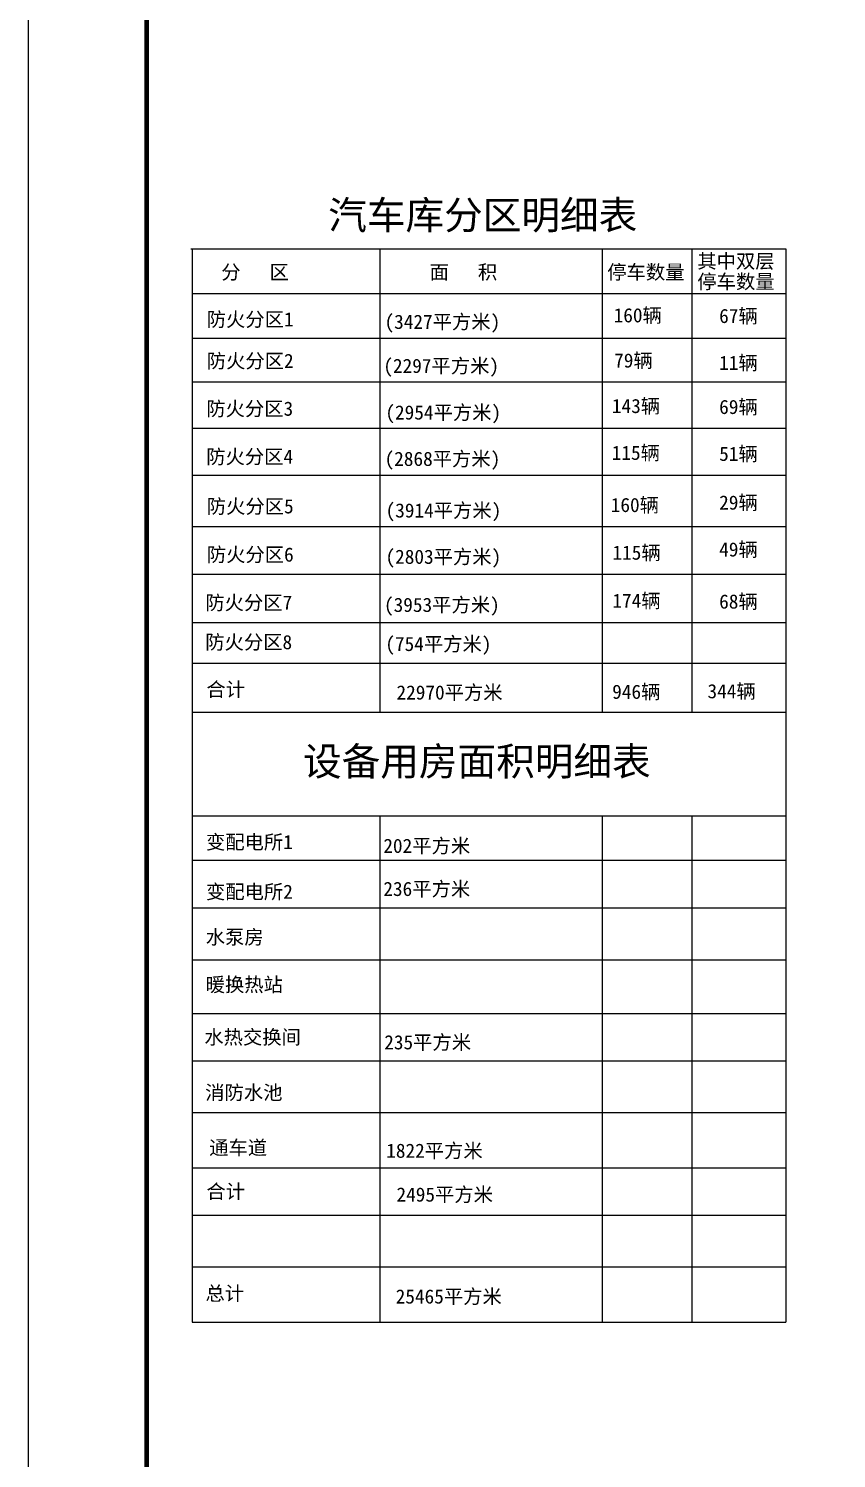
# Model space of a CAD drawing. Extents: x -542930 to 249594, y -301235 to 84515.
# Drawn here: x -122156 to -79376, y -250638 to -174926 of the extents above; entities that cross this region are included whole.
import ezdxf

# ---------------------------------------------------------------- set-up
doc = ezdxf.new("R2010")
doc.units = 0
doc.header["$LTSCALE"] = 1000
doc.header["$MEASUREMENT"] = 0
doc.layers.add('A-STAIR', color=3, linetype='CONTINUOUS')
doc.layers.add('TEXT', color=7, linetype='CONTINUOUS')
doc.styles.add('HZTXT', font='SimSun.ttf', dxfattribs={"height": 0.8})

msp = doc.modelspace()

# ---------------------------------------------------------------- linework, layer by layer
at = {"layer": 'A-STAIR'}
for p, q in [((-113566.101, -186585.078), (-82051.587, -186585.078)), ((-113487.464, -186585.078), (-113487.464, -243415.58)), ((-103561.359, -186585.078), (-103561.359, -211121.133)), ((-91775.783, -186585.078), (-91775.783, -211121.133)), ((-87023.283, -186585.078), (-87023.283, -211121.133)), ((-82051.587, -186585.078), (-82051.587, -243415.58)), ((-113487.464, -188952.319), (-82051.587, -188952.319)), ((-113487.464, -191319.56), (-82051.587, -191319.56)), ((-113487.464, -193622.184), (-82051.587, -193622.184)), ((-113487.464, -196082.482), (-82051.587, -196082.482)), ((-113487.464, -198573.083), (-82051.587, -198573.083)), ((-113487.464, -201291.825), (-82051.587, -201291.825)), ((-113487.464, -203820.447), (-82051.587, -203820.447)), ((-113487.464, -206368.083), (-82051.587, -206368.083)), ((-113487.464, -208535.474), (-82051.587, -208535.474)), ((-113487.464, -211121.133), (-82051.587, -211121.133)), ((-113487.464, -216615.659), (-82051.587, -216615.659)), ((-103561.359, -216615.659), (-103561.359, -243415.58)), ((-91775.783, -216615.659), (-91775.783, -243415.58)), ((-87023.283, -216615.659), (-87023.283, -243415.58)), ((-113487.464, -218954.16), (-82051.587, -218954.16)), ((-113487.464, -221482.784), (-82051.587, -221482.784)), ((-113487.464, -224239.552), (-82051.587, -224239.552)), ((-113487.464, -227072.369), (-82051.587, -227072.369)), ((-113487.464, -229581.981), (-82051.587, -229581.981)), ((-113487.464, -232319.735), (-82051.587, -232319.735)), ((-113487.464, -235243.974), (-82051.587, -235243.974)), ((-113487.464, -237753.586), (-82051.587, -237753.586)), ((-113487.464, -240491.341), (-82051.587, -240491.341)), ((-113487.464, -243415.58), (-82051.587, -243415.58))]:
    msp.add_line(p, q, dxfattribs=at)
at = {"layer": 'TEXT'}
msp.add_lwpolyline([(-122155.993, -301235.058), (-122155.993, -90985.058), (249594.007, -90985.058), (249594.007, -301235.058)], close=True, dxfattribs=at)
at = {"layer": 'TEXT', "const_width": 250}
msp.add_lwpolyline([(-115905.993, -298735.058), (247094.007, -298735.058), (247094.007, -93485.058), (-115905.993, -93485.058)], close=True, dxfattribs=at)

# ---------------------------------------------------------------- texts
at = {"layer": 'TEXT', "style": 'HZTXT'}
for s, height, p in [('汽车库分区明细表', 1500, (-106289.019, -185551.801)), ('其中双层', 750, (-86741.392, -187614.572)), ('分   区', 750, (-111949.209, -188196.013)), ('面   积', 750, (-100918.669, -188196.013)), ('停车数量', 750, (-91512.404, -188196.013)), ('停车数量', 750, (-86741.392, -188699.929)), ('防火分区1', 750, (-112723.32, -190700.28)), ('(3427平方米)', 750, (-103307.309, -190826.014)), ('160辆', 750, (-91172.518, -190480.673)), ('67辆', 750, (-85584.351, -190516.133)), ('防火分区2', 750, (-112723.32, -192895.826)), ('(2297平方米)', 750, (-103370.39, -193159.985)), ('79辆', 750, (-91145.636, -192875.917)), ('11辆', 750, (-85584.351, -192999.167)), ('防火分区3', 750, (-112746.964, -195425.938)), ('143辆', 750, (-91265.179, -195283.559)), ('69辆', 750, (-85584.351, -195333.22)), ('(2954平方米)', 750, (-103262.214, -195627.659)), ('防火分区4', 750, (-112749.12, -197967.67)), ('(2868平方米)', 750, (-103304.417, -198083.713)), ('115辆', 750, (-91274.754, -197763.196)), ('51辆', 750, (-85584.351, -197816.255)), ('防火分区5', 750, (-112719.882, -200596.836)), ('160辆', 750, (-91325.848, -200525.511)), ('29辆', 750, (-85584.351, -200398.612)), ('(3914平方米)', 750, (-103251.488, -200815.603)), ('49辆', 750, (-85584.351, -202881.647)), ('防火分区6', 750, (-112718.77, -203151.513)), ('(2803平方米)', 750, (-103256.13, -203267.554)), ('115辆', 750, (-91234.934, -203049.75)), ('防火分区7', 750, (-112797.407, -205699.149)), ('(3953平方米)', 750, (-103334.767, -205815.19)), ('174辆', 750, (-91239.435, -205597.386)), ('68辆', 750, (-85584.351, -205637.815)), ('防火分区8', 750, (-112800.688, -207788.339)), ('(754平方米)', 750, (-103264.559, -207885.025)), ('合计', 750, (-112743.207, -210291.832)), ('22970平方米', 750, (-102672.218, -210454.547)), ('946辆', 750, (-91249.875, -210416.75)), ('344辆', 750, (-86202.715, -210388.081)), ('设备用房面积明细表', 1500, (-107623.68, -214479.183)), ('变配电所1', 750, (-112763.363, -218375.101)), ('202平方米', 750, (-103370.39, -218575.922)), ('变配电所2', 750, (-112763.363, -221006.204)), ('236平方米', 750, (-103370.39, -220856.213)), ('水泵房', 750, (-112774.651, -223407.995)), ('暖换热站', 750, (-112780.902, -225924.177)), ('水热交换间', 750, (-112850.193, -228703.663)), ('235平方米', 750, (-103322.002, -228977.851)), ('消防水池', 750, (-112802.6, -231638.554)), ('通车道', 750, (-112592.257, -234558.019)), ('1822平方米', 750, (-103216.109, -234719.317)), ('合计', 750, (-112743.207, -236877.362)), ('2495平方米', 750, (-102672.218, -237040.077)), ('总计', 750, (-112787.087, -242275.931)), ('25465平方米', 750, (-102716.098, -242438.646))]:
    msp.add_text(s, height=height, dxfattribs=at).set_placement(p)

doc.saveas('drawing.dxf')
